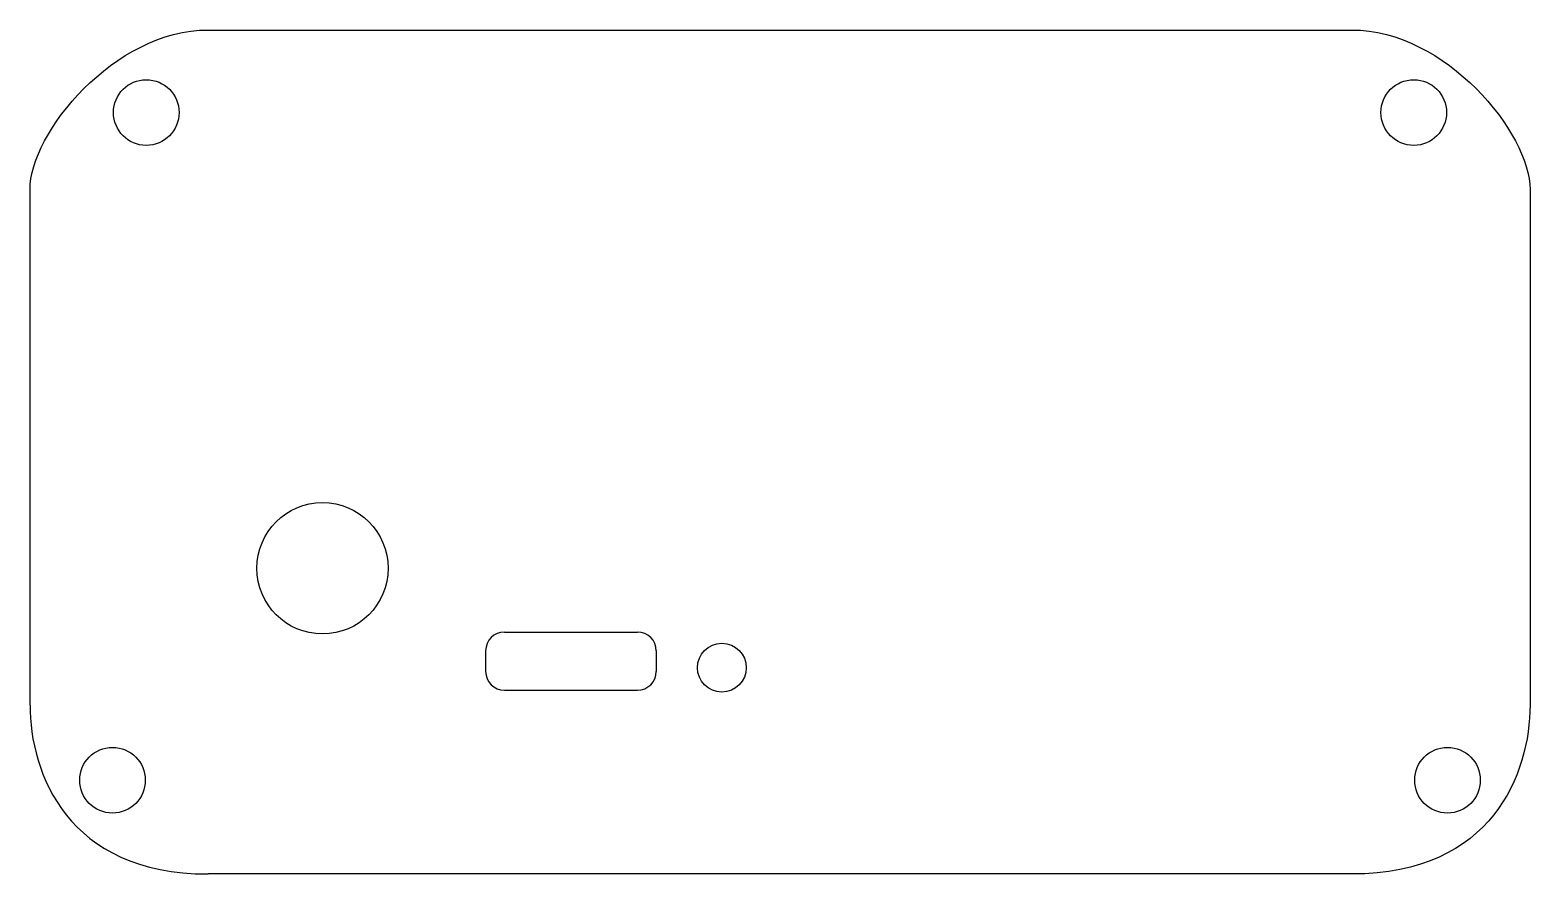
# Model space of a CAD drawing. Extents: x -40 to 40, y 0 to 45.
import ezdxf

# ---------------------------------------------------------------- set-up
doc = ezdxf.new("R2010")
doc.units = 0
doc.header["$MEASUREMENT"] = 0
doc.layers.add('MODELSKETCH_VISIBLE', color=7, linetype='CONTINUOUS')

msp = doc.modelspace()

# ---------------------------------------------------------------- linework, layer by layer
at = {"layer": 'MODELSKETCH_VISIBLE'}
for p, q in [((-30.5, 45), (30.5, 45)), ((-40, 9), (-40, 36.5)), ((40, 36.5), (40, 9)), ((-14.7, 12.9), (-7.6, 12.9)), ((-15.7, 11.9), (-15.7, 10.8)), ((-6.6, 11.9), (-6.6, 10.8)), ((-14.7, 9.8), (-7.6, 9.8)), ((30.5, 0), (-30.5, 0))]:
    msp.add_line(p, q, dxfattribs=at)
for centre, radius in [((-33.8, 40.6), 1.75), ((33.8, 40.6), 1.75), ((-24.4, 16.3), 3.5), ((-3.1, 11), 1.3), ((-35.6, 5), 1.75), ((35.6, 5), 1.75)]:
    msp.add_circle(centre, radius, dxfattribs=at)
for centre, start, end in [((-14.7, 11.9), 90, 180), ((-7.6, 11.9), 0, 90), ((-14.7, 10.8), 180, 270), ((-7.6, 10.8), 270, 0)]:
    msp.add_arc(centre, 1, start, end, dxfattribs=at)
for points in [[(-40, 36.5), (-40, 39.5), (-35.5, 45), (-30.5, 45)], [(30.5, 45), (35.5, 45), (40, 39.5), (40, 36.5)], [(-40, 9), (-40, 5.4), (-38, 0), (-30.5, 0)], [(40, 9), (40, 5.4), (38, 0), (30.5, 0)]]:
    msp.add_open_spline(points, degree=3, dxfattribs=at)

doc.saveas('drawing.dxf')
